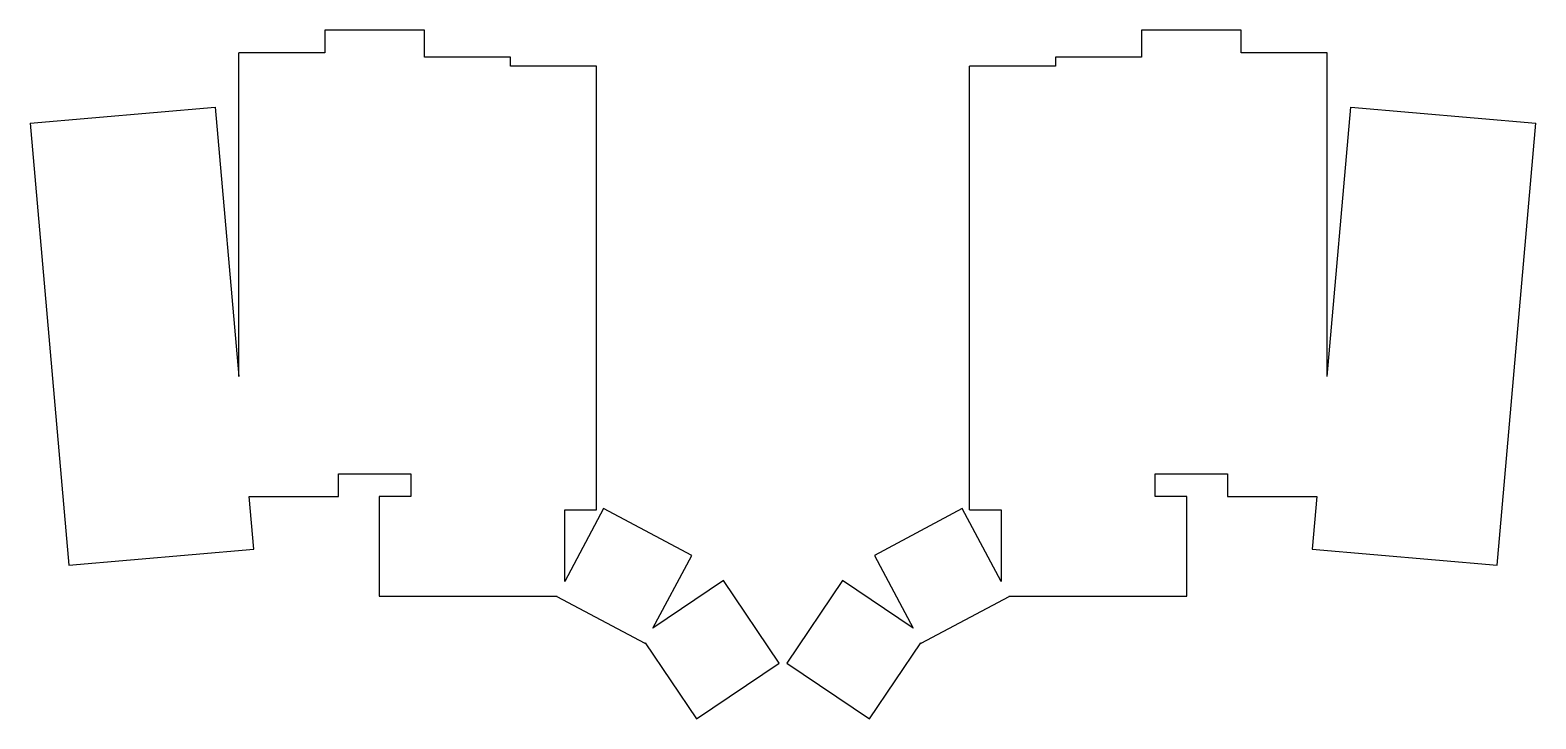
# Model space of a CAD drawing. Header units: millimetres. Extents: x -19 to 314, y -46 to 106.
import ezdxf

# ---------------------------------------------------------------- set-up
doc = ezdxf.new("R2010")
doc.units = ezdxf.units.MM

msp = doc.modelspace()

# ---------------------------------------------------------------- linework, layer by layer
at = {"linetype": 'CONTINUOUS'}
for p, q in [((68.51, 106.29), (46.51, 106.29)), ((46.51, 106.29), (46.51, 101.29)), ((68.51, 100.29), (68.51, 106.29)), ((248.79, 106.29), (226.79, 106.29)), ((226.79, 106.29), (226.79, 100.29)), ((248.79, 101.29), (248.79, 106.29)), ((27.51, 29.76), (27.51, 101.29)), ((46.51, 101.29), (27.51, 101.29)), ((87.51, 100.29), (68.51, 100.29)), ((87.51, 98.29), (87.51, 100.29)), ((226.79, 100.29), (207.79, 100.29)), ((207.79, 100.29), (207.79, 98.29)), ((267.79, 101.29), (248.79, 101.29)), ((267.79, 29.76), (267.79, 101.29)), ((106.51, 98.29), (87.51, 98.29)), ((106.51, 0.29), (106.51, 98.29)), ((188.79, 0.29), (188.79, 98.29)), ((207.79, 98.29), (188.79, 98.29)), ((-18.54, 85.71), (22.3, 89.28)), ((22.3, 89.28), (27.51, 29.76)), ((267.79, 29.76), (272.99, 89.28)), ((272.99, 89.28), (313.84, 85.71)), ((-18.54, 85.71), (-10, -11.92)), ((305.3, -11.92), (313.84, 85.71)), ((49.51, 3.29), (49.51, 8.29)), ((49.51, 8.29), (65.51, 8.29)), ((65.51, 8.29), (65.51, 3.29)), ((229.79, 8.29), (245.79, 8.29)), ((229.79, 3.29), (229.79, 8.29)), ((245.79, 8.29), (245.79, 3.29)), ((30.84, -8.34), (29.83, 3.29)), ((29.83, 3.29), (49.51, 3.29)), ((65.51, 3.29), (58.51, 3.29)), ((58.51, 3.29), (58.51, -18.71)), ((108.06, 0.6), (99.51, -15.48)), ((99.51, 0.29), (106.51, 0.29)), ((99.51, -15.48), (99.51, 0.29)), ((127.49, -9.73), (108.06, 0.6)), ((187.23, 0.6), (167.81, -9.73)), ((195.79, -15.48), (187.23, 0.6)), ((188.79, 0.29), (195.79, 0.29)), ((195.79, 0.29), (195.79, -15.48)), ((236.79, 3.29), (229.79, 3.29)), ((236.79, -18.71), (236.79, 3.29)), ((245.79, 3.29), (265.47, 3.29)), ((265.47, 3.29), (264.45, -8.34)), ((-10, -11.92), (30.84, -8.34)), ((118.94, -25.81), (127.49, -9.73)), ((167.81, -9.73), (176.36, -25.81)), ((264.45, -8.34), (305.3, -11.92)), ((134.5, -15.31), (118.94, -25.81)), ((146.8, -33.55), (134.5, -15.31)), ((160.79, -15.31), (148.49, -33.55)), ((176.36, -25.81), (160.79, -15.31)), ((58.51, -18.71), (97.8, -18.71)), ((97.8, -18.71), (97.73, -18.83)), ((97.73, -18.83), (117.16, -29.15)), ((178.14, -29.15), (197.56, -18.83)), ((197.5, -18.71), (236.79, -18.71)), ((197.56, -18.83), (197.5, -18.71)), ((117.16, -29.15), (117.22, -29.04)), ((117.22, -29.04), (128.57, -45.85)), ((166.73, -45.85), (178.07, -29.04)), ((178.07, -29.04), (178.14, -29.15)), ((128.57, -45.85), (146.8, -33.55)), ((148.49, -33.55), (166.73, -45.85))]:
    msp.add_line(p, q, dxfattribs=at)

doc.saveas('drawing.dxf')
